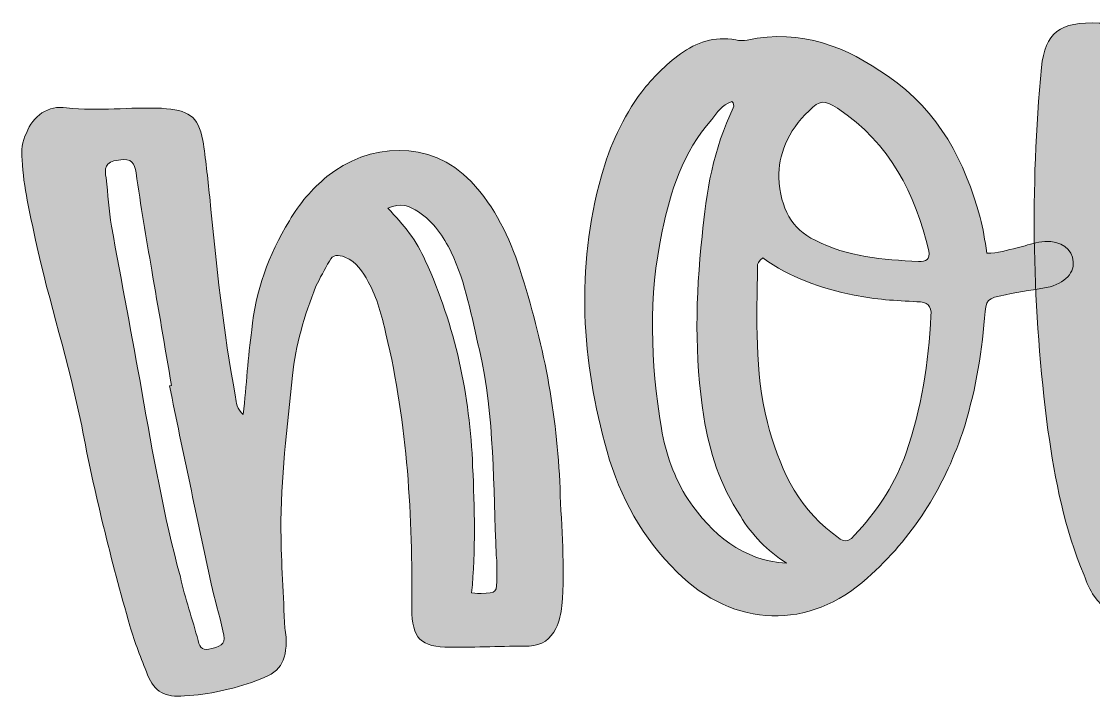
# Model space of a CAD drawing. Header units: inches. Extents: x 34 to 466, y -443 to -56.
# Drawn here: x 34.5 to 247.6, y -190.9 to -56.3 of the extents above; entities that cross this region are included whole.
import ezdxf

# ---------------------------------------------------------------- set-up
doc = ezdxf.new("R2010")
doc.units = ezdxf.units.IN
doc.header["$MEASUREMENT"] = 0
doc.layers.add('Layer 1', color=7, linetype='Continuous')

# ---------------------------------------------------------------- blocks, each defined once
blk = doc.blocks.new('block 4')
at = {"layer": 'Layer 1', "true_color": 0xca0c32}
h = blk.add_hatch(color=242, dxfattribs=at)
h.dxf.hatch_style = 2
edge = h.paths.add_edge_path()
edge.add_spline(control_points=[(80.26, -117.71), (81.05, -110.04), (83.53, -102.85), (87.76, -95.99), (89.68, -92.58), (92.29, -89.64), (95.19, -87.22), (103.36, -80.57), (115.71, -79.6), (123.89, -88.21), (128.68, -93.35), (131.5, -99.27), (133.55, -105.64), (138.22, -119.96), (141, -134.49), (141.56, -149.24), (141.8, -157.08), (142.6, -164.86), (141.92, -172.61), (141.71, -174.1), (141.51, -175.76), (140.73, -177.12), (139.67, -179.25), (137.97, -180.53), (135.4, -180.63), (130.24, -180.66), (124.93, -180.92), (119.74, -180.85), (113.83, -180.87), (112.11, -179.09), (112.07, -173.22), (112.23, -154.85), (111.28, -136.64), (106.95, -118.49), (106.1, -114.93), (105.24, -111.38), (103.42, -108.13), (102.35, -106.07), (101.11, -104.22), (98.79, -103.25), (97.52, -102.69), (96.32, -102.67), (95.71, -104.04), (94.74, -105.65), (93.8, -107.43), (93.03, -109.01), (90.69, -114.86), (89, -120.8), (88.33, -126.79), (87.31, -137.05), (85.99, -147.38), (86.07, -157.67), (86.11, -164.11), (86.57, -170.66), (86.83, -177.07), (86.92, -177.61), (87.03, -178.33), (87.11, -178.86), (87.18, -184.01), (85.98, -185.85), (81.06, -187.58), (76.5, -189.25), (71.84, -190.23), (66.87, -190.57), (63.01, -190.89), (60.94, -189.8), (59.56, -186.35), (58.2, -183.09), (57.05, -179.97), (56.05, -176.64), (52.27, -163.47), (48.98, -150.21), (46.45, -136.81), (43.91, -124.33), (39.99, -112.11), (37.24, -99.86), (36.22, -94.5), (34.83, -89.39), (34.61, -83.88), (34.47, -82.06), (34.53, -80.19), (35.46, -78.54), (36.68, -75.16), (39.81, -72.91), (43.46, -73.54), (49.81, -74.24), (56.07, -73.35), (62.3, -73.61), (67.73, -74.01), (69.54, -75.03), (70.53, -80.02), (71.1, -83.61), (71.5, -87.42), (71.9, -91.22), (73.21, -104.64), (74.57, -118.06), (77.05, -131.11), (77.23, -132.18), (77.24, -133.47), (78.58, -134.55), (79.19, -128.56), (79.52, -123.16), (80.26, -117.71)], knot_values=[0, 0, 0, 0, 1, 1, 1, 2, 2, 2, 3, 3, 3, 4, 4, 4, 5, 5, 5, 6, 6, 6, 7, 7, 7, 8, 8, 8, 9, 9, 9, 10, 10, 10, 11, 11, 11, 12, 12, 12, 13, 13, 13, 14, 14, 14, 15, 15, 15, 16, 16, 16, 17, 17, 17, 18, 18, 18, 19, 19, 19, 20, 20, 20, 21, 21, 21, 22, 22, 22, 23, 23, 23, 24, 24, 24, 25, 25, 25, 26, 26, 26, 27, 27, 27, 28, 28, 28, 29, 29, 29, 30, 30, 30, 31, 31, 31, 32, 32, 32, 33, 33, 33, 34, 34, 34, 34], degree=3, periodic=1)
edge = h.paths.add_edge_path()
edge.add_spline(control_points=[(64.3, -128.79), (62.99, -121.08), (61.67, -113.37), (60.38, -105.84), (59.27, -99.39), (58.17, -92.93), (57.26, -86.44), (56.96, -84.65), (56.55, -83.43), (53.76, -83.91), (50.94, -84.22), (50.99, -85.69), (51.31, -87.48), (51.68, -90.74), (51.82, -93.85), (52.39, -97.08), (54.35, -108.18), (56.48, -119.07), (58.41, -130), (60.58, -142.36), (62.78, -154.72), (66.06, -166.88), (67, -171.15), (68.49, -175.32), (69.6, -179.56), (69.89, -181.17), (70.71, -181.58), (72.32, -181.12), (74.65, -180.53), (75.14, -180.08), (74.53, -177.6), (73.8, -174.4), (72.89, -171.24), (72.19, -168.22), (69.38, -155.05), (66.55, -141.88), (63.92, -128.85), (63.92, -128.85), (64.11, -128.82), (64.3, -128.79)], knot_values=[0, 0, 0, 0, 1, 1, 1, 2, 2, 2, 3, 3, 3, 4, 4, 4, 5, 5, 5, 6, 6, 6, 7, 7, 7, 8, 8, 8, 9, 9, 9, 10, 10, 10, 11, 11, 11, 12, 12, 12, 13, 13, 13, 13], degree=3, periodic=1)
edge = h.paths.add_edge_path()
edge.add_spline(control_points=[(125.86, -170.2), (129, -170.01), (129, -170.01), (128.99, -166.72), (129.03, -165.43), (129.05, -163.96), (128.88, -162.52), (128.23, -148.86), (128.6, -135.09), (125.52, -121.71), (123.99, -115.11), (122.83, -108.47), (119.92, -102.22), (118.37, -99.1), (116.43, -96.22), (113.39, -94.21), (111.66, -93.14), (109.94, -92.25), (107.29, -93.5), (110.51, -96.76), (113.12, -100.1), (114.77, -103.93), (120.73, -116.95), (123.64, -130.72), (124.18, -144.94), (124.57, -153.13), (124.81, -161.53), (123.98, -170.06), (124.92, -170.13), (125.49, -170.24), (125.86, -170.2)], knot_values=[0, 0, 0, 0, 1, 1, 1, 2, 2, 2, 3, 3, 3, 4, 4, 4, 5, 5, 5, 6, 6, 6, 7, 7, 7, 8, 8, 8, 9, 9, 9, 10, 10, 10, 10], degree=3, periodic=1)
at = {"layer": 'Layer 1', "lineweight": 0}
for points, knots in [([(80.26, -117.71), (81.05, -110.04), (83.53, -102.85), (87.76, -95.99), (89.68, -92.58), (92.29, -89.64), (95.19, -87.22), (103.36, -80.57), (115.71, -79.6), (123.89, -88.21), (128.68, -93.35), (131.5, -99.27), (133.55, -105.64), (138.22, -119.96), (141, -134.49), (141.56, -149.24), (141.8, -157.08), (142.6, -164.86), (141.92, -172.61), (141.71, -174.1), (141.51, -175.76), (140.73, -177.12), (139.67, -179.25), (137.97, -180.53), (135.4, -180.63), (130.24, -180.66), (124.93, -180.92), (119.74, -180.85), (113.83, -180.87), (112.11, -179.09), (112.07, -173.22), (112.23, -154.85), (111.28, -136.64), (106.95, -118.49), (106.1, -114.93), (105.24, -111.38), (103.42, -108.13), (102.35, -106.07), (101.11, -104.22), (98.79, -103.25), (97.52, -102.69), (96.32, -102.67), (95.71, -104.04), (94.74, -105.65), (93.8, -107.43), (93.03, -109.01), (90.69, -114.86), (89, -120.8), (88.33, -126.79), (87.31, -137.05), (85.99, -147.38), (86.07, -157.67), (86.11, -164.11), (86.57, -170.66), (86.83, -177.07), (86.92, -177.61), (87.03, -178.33), (87.11, -178.86), (87.18, -184.01), (85.98, -185.85), (81.06, -187.58), (76.5, -189.25), (71.84, -190.23), (66.87, -190.57), (63.01, -190.89), (60.94, -189.8), (59.56, -186.35), (58.2, -183.09), (57.05, -179.97), (56.05, -176.64), (52.27, -163.47), (48.98, -150.21), (46.45, -136.81), (43.91, -124.33), (39.99, -112.11), (37.24, -99.86), (36.22, -94.5), (34.83, -89.39), (34.61, -83.88), (34.47, -82.06), (34.53, -80.19), (35.46, -78.54), (36.68, -75.16), (39.81, -72.91), (43.46, -73.54), (49.81, -74.24), (56.07, -73.35), (62.3, -73.61), (67.73, -74.01), (69.54, -75.03), (70.53, -80.02), (71.1, -83.61), (71.5, -87.42), (71.9, -91.22), (73.21, -104.64), (74.57, -118.06), (77.05, -131.11), (77.23, -132.18), (77.24, -133.47), (78.58, -134.55), (79.19, -128.56), (79.52, -123.16), (80.26, -117.71)], [0, 0, 0, 0, 1, 1, 1, 2, 2, 2, 3, 3, 3, 4, 4, 4, 5, 5, 5, 6, 6, 6, 7, 7, 7, 8, 8, 8, 9, 9, 9, 10, 10, 10, 11, 11, 11, 12, 12, 12, 13, 13, 13, 14, 14, 14, 15, 15, 15, 16, 16, 16, 17, 17, 17, 18, 18, 18, 19, 19, 19, 20, 20, 20, 21, 21, 21, 22, 22, 22, 23, 23, 23, 24, 24, 24, 25, 25, 25, 26, 26, 26, 27, 27, 27, 28, 28, 28, 29, 29, 29, 30, 30, 30, 31, 31, 31, 32, 32, 32, 33, 33, 33, 34, 34, 34, 34]), ([(64.3, -128.79), (62.99, -121.08), (61.67, -113.37), (60.38, -105.84), (59.27, -99.39), (58.17, -92.93), (57.26, -86.44), (56.96, -84.65), (56.55, -83.43), (53.76, -83.91), (50.94, -84.22), (50.99, -85.69), (51.31, -87.48), (51.68, -90.74), (51.82, -93.85), (52.39, -97.08), (54.35, -108.18), (56.48, -119.07), (58.41, -130), (60.58, -142.36), (62.78, -154.72), (66.06, -166.88), (67, -171.15), (68.49, -175.32), (69.6, -179.56), (69.89, -181.17), (70.71, -181.58), (72.32, -181.12), (74.65, -180.53), (75.14, -180.08), (74.53, -177.6), (73.8, -174.4), (72.89, -171.24), (72.19, -168.22), (69.38, -155.05), (66.55, -141.88), (63.92, -128.85), (63.92, -128.85), (64.11, -128.82), (64.3, -128.79)], [0, 0, 0, 0, 1, 1, 1, 2, 2, 2, 3, 3, 3, 4, 4, 4, 5, 5, 5, 6, 6, 6, 7, 7, 7, 8, 8, 8, 9, 9, 9, 10, 10, 10, 11, 11, 11, 12, 12, 12, 13, 13, 13, 13]), ([(125.86, -170.2), (129, -170.01), (129, -170.01), (128.99, -166.72), (129.03, -165.43), (129.05, -163.96), (128.88, -162.52), (128.23, -148.86), (128.6, -135.09), (125.52, -121.71), (123.99, -115.11), (122.83, -108.47), (119.92, -102.22), (118.37, -99.1), (116.43, -96.22), (113.39, -94.21), (111.66, -93.14), (109.94, -92.25), (107.29, -93.5), (110.51, -96.76), (113.12, -100.1), (114.77, -103.93), (120.73, -116.95), (123.64, -130.72), (124.18, -144.94), (124.57, -153.13), (124.81, -161.53), (123.98, -170.06), (124.92, -170.13), (125.49, -170.24), (125.86, -170.2)], [0, 0, 0, 0, 1, 1, 1, 2, 2, 2, 3, 3, 3, 4, 4, 4, 5, 5, 5, 6, 6, 6, 7, 7, 7, 8, 8, 8, 9, 9, 9, 10, 10, 10, 10])]:
    blk.add_open_spline(points, degree=3, knots=knots, dxfattribs=at)
blk = doc.blocks.new('block 5')
at = {"layer": 'Layer 1', "true_color": 0xca0c32}
h = blk.add_hatch(color=242, dxfattribs=at)
h.dxf.hatch_style = 2
edge = h.paths.add_edge_path()
edge.add_spline(control_points=[(232.46, -101.39), (233.82, -101), (235.19, -100.62), (236.74, -100.23), (240.07, -99.64), (242.82, -100.89), (243.42, -103.25), (244.22, -105.79), (242.48, -108.17), (239, -109.12), (236.09, -109.7), (233.19, -110.1), (230.1, -110.71), (226.44, -111.51), (226.24, -111.52), (225.95, -115.35), (225.35, -123), (224, -130.67), (221.56, -138.2), (217.71, -149.41), (211.68, -159.05), (202.65, -167.12), (191.15, -177.47), (176.18, -177.18), (164.84, -165.91), (157.98, -159.17), (153.46, -151.01), (150.9, -141.93), (145.79, -123.78), (144.66, -105.6), (149.78, -87.06), (151.44, -81.07), (153.98, -75.55), (157.8, -70.31), (160, -67.57), (162.44, -65.01), (165.53, -62.77), (168.61, -60.54), (172.2, -59.19), (176.52, -60), (177.14, -60.14), (178.17, -60.26), (178.76, -60.04), (189.62, -57.72), (198.6, -61.49), (206.68, -67.18), (217.04, -74.25), (222.07, -84.33), (225.08, -95.35), (225.73, -97.52), (225.98, -99.88), (226.42, -102.42), (228.57, -102.55), (230.51, -101.79), (232.46, -101.39)], knot_values=[0, 0, 0, 0, 1, 1, 1, 2, 2, 2, 3, 3, 3, 4, 4, 4, 5, 5, 5, 6, 6, 6, 7, 7, 7, 8, 8, 8, 9, 9, 9, 10, 10, 10, 11, 11, 11, 12, 12, 12, 13, 13, 13, 14, 14, 14, 15, 15, 15, 16, 16, 16, 17, 17, 17, 18, 18, 18, 18], degree=3, periodic=1)
edge = h.paths.add_edge_path()
edge.add_spline(control_points=[(177.41, -154.74), (173.43, -148.63), (171.23, -142.05), (170.13, -135.02), (168.27, -122.94), (168.5, -111.06), (169.8, -99.12), (170.54, -90.31), (172.1, -81.62), (175.99, -73.53), (176.17, -73.15), (176.13, -72.61), (175.71, -72.27), (173.73, -72.95), (172.83, -74.47), (171.72, -75.82), (165.96, -82.43), (163.57, -90.1), (161.84, -98.08), (159.13, -111.07), (159.5, -124.19), (161.73, -137.33), (162.53, -142.37), (164.26, -147.15), (167.04, -151.5), (171.73, -158.43), (177.86, -163.61), (186.6, -164.16), (182.74, -161.66), (179.74, -158.59), (177.41, -154.74)], knot_values=[0, 0, 0, 0, 1, 1, 1, 2, 2, 2, 3, 3, 3, 4, 4, 4, 5, 5, 5, 6, 6, 6, 7, 7, 7, 8, 8, 8, 9, 9, 9, 10, 10, 10, 10], degree=3, periodic=1)
edge = h.paths.add_edge_path()
edge.add_spline(control_points=[(180.81, -105.11), (180.68, -115.51), (180.22, -125.93), (182.78, -136.15), (185.02, -144.58), (188.36, -152.56), (195.72, -158.17), (198.25, -160.23), (198.62, -160.39), (200.91, -157.73), (204.97, -153.17), (208.32, -148.12), (210.36, -142.21), (213.42, -133.36), (214.84, -124.22), (215.31, -114.92), (215.43, -112.73), (214.64, -112.21), (212.5, -112.1), (208.42, -111.88), (204.15, -111.69), (200.03, -110.79), (193.37, -109.46), (187.21, -107.26), (181.88, -103.4), (180.94, -104.01), (180.78, -104.57), (180.81, -105.11)], knot_values=[0, 0, 0, 0, 1, 1, 1, 2, 2, 2, 3, 3, 3, 4, 4, 4, 5, 5, 5, 6, 6, 6, 7, 7, 7, 8, 8, 8, 9, 9, 9, 9], degree=3, periodic=1)
edge = h.paths.add_edge_path()
edge.add_spline(control_points=[(192.26, -99.89), (198.72, -103.19), (205.76, -103.78), (212.8, -104.08), (214.37, -104.21), (215.13, -103.64), (214.88, -102.01), (212.16, -90.64), (207.27, -80.59), (196.7, -73.62), (194, -71.93), (193.19, -71.97), (191.1, -74.09), (186.69, -78.15), (185, -83.17), (185.05, -87.36), (185.42, -93.71), (187.63, -97.59), (192.26, -99.89)], knot_values=[0, 0, 0, 0, 1, 1, 1, 2, 2, 2, 3, 3, 3, 4, 4, 4, 5, 5, 5, 6, 6, 6, 6], degree=3, periodic=1)
at = {"layer": 'Layer 1', "lineweight": 0}
for points, knots in [([(232.46, -101.39), (233.82, -101), (235.19, -100.62), (236.74, -100.23), (240.07, -99.64), (242.82, -100.89), (243.42, -103.25), (244.22, -105.79), (242.48, -108.17), (239, -109.12), (236.09, -109.7), (233.19, -110.1), (230.1, -110.71), (226.44, -111.51), (226.24, -111.52), (225.95, -115.35), (225.35, -123), (224, -130.67), (221.56, -138.2), (217.71, -149.41), (211.68, -159.05), (202.65, -167.12), (191.15, -177.47), (176.18, -177.18), (164.84, -165.91), (157.98, -159.17), (153.46, -151.01), (150.9, -141.93), (145.79, -123.78), (144.66, -105.6), (149.78, -87.06), (151.44, -81.07), (153.98, -75.55), (157.8, -70.31), (160, -67.57), (162.44, -65.01), (165.53, -62.77), (168.61, -60.54), (172.2, -59.19), (176.52, -60), (177.14, -60.14), (178.17, -60.26), (178.76, -60.04), (189.62, -57.72), (198.6, -61.49), (206.68, -67.18), (217.04, -74.25), (222.07, -84.33), (225.08, -95.35), (225.73, -97.52), (225.98, -99.88), (226.42, -102.42), (228.57, -102.55), (230.51, -101.79), (232.46, -101.39)], [0, 0, 0, 0, 1, 1, 1, 2, 2, 2, 3, 3, 3, 4, 4, 4, 5, 5, 5, 6, 6, 6, 7, 7, 7, 8, 8, 8, 9, 9, 9, 10, 10, 10, 11, 11, 11, 12, 12, 12, 13, 13, 13, 14, 14, 14, 15, 15, 15, 16, 16, 16, 17, 17, 17, 18, 18, 18, 18]), ([(177.41, -154.74), (173.43, -148.63), (171.23, -142.05), (170.13, -135.02), (168.27, -122.94), (168.5, -111.06), (169.8, -99.12), (170.54, -90.31), (172.1, -81.62), (175.99, -73.53), (176.17, -73.15), (176.13, -72.61), (175.71, -72.27), (173.73, -72.95), (172.83, -74.47), (171.72, -75.82), (165.96, -82.43), (163.57, -90.1), (161.84, -98.08), (159.13, -111.07), (159.5, -124.19), (161.73, -137.33), (162.53, -142.37), (164.26, -147.15), (167.04, -151.5), (171.73, -158.43), (177.86, -163.61), (186.6, -164.16), (182.74, -161.66), (179.74, -158.59), (177.41, -154.74)], [0, 0, 0, 0, 1, 1, 1, 2, 2, 2, 3, 3, 3, 4, 4, 4, 5, 5, 5, 6, 6, 6, 7, 7, 7, 8, 8, 8, 9, 9, 9, 10, 10, 10, 10]), ([(192.26, -99.89), (198.72, -103.19), (205.76, -103.78), (212.8, -104.08), (214.37, -104.21), (215.13, -103.64), (214.88, -102.01), (212.16, -90.64), (207.27, -80.59), (196.7, -73.62), (194, -71.93), (193.19, -71.97), (191.1, -74.09), (186.69, -78.15), (185, -83.17), (185.05, -87.36), (185.42, -93.71), (187.63, -97.59), (192.26, -99.89)], [0, 0, 0, 0, 1, 1, 1, 2, 2, 2, 3, 3, 3, 4, 4, 4, 5, 5, 5, 6, 6, 6, 6]), ([(180.81, -105.11), (180.68, -115.51), (180.22, -125.93), (182.78, -136.15), (185.02, -144.58), (188.36, -152.56), (195.72, -158.17), (198.25, -160.23), (198.62, -160.39), (200.91, -157.73), (204.97, -153.17), (208.32, -148.12), (210.36, -142.21), (213.42, -133.36), (214.84, -124.22), (215.31, -114.92), (215.43, -112.73), (214.64, -112.21), (212.5, -112.1), (208.42, -111.88), (204.15, -111.69), (200.03, -110.79), (193.37, -109.46), (187.21, -107.26), (181.88, -103.4), (180.94, -104.01), (180.78, -104.57), (180.81, -105.11)], [0, 0, 0, 0, 1, 1, 1, 2, 2, 2, 3, 3, 3, 4, 4, 4, 5, 5, 5, 6, 6, 6, 7, 7, 7, 8, 8, 8, 9, 9, 9, 9])]:
    blk.add_open_spline(points, degree=3, knots=knots, dxfattribs=at)
blk = doc.blocks.new('block 6')
at = {"layer": 'Layer 1', "true_color": 0xca0c32}
h = blk.add_hatch(color=242, dxfattribs=at)
h.dxf.hatch_style = 2
edge = h.paths.add_edge_path()
edge.add_spline(control_points=[(271.6, -109.21), (274.1, -99.62), (277.23, -90.21), (282.63, -81.62), (285.12, -77.87), (288.22, -74.68), (292.5, -72.83), (302.7, -68.45), (314.08, -72.13), (319.11, -81.36), (321.44, -85.87), (322.33, -90.67), (323.01, -95.63), (323.15, -96.55), (323.29, -97.47), (323.22, -98.56), (325.01, -98.31), (324.7, -97.01), (325.15, -96.13), (327.29, -90.44), (329.64, -84.95), (332.43, -79.49), (335.21, -74.21), (338.79, -69.36), (343.94, -65.76), (352.13, -59.83), (361.36, -60.48), (368.8, -67.45), (372.13, -70.71), (374.56, -74.63), (375.71, -78.96), (378.8, -89.54), (378.95, -100.36), (378.52, -111.11), (377.88, -123.67), (376.23, -136.3), (373.85, -148.84), (372.6, -154.92), (371.91, -161.07), (371.03, -167.19), (370.93, -168.1), (370.83, -169), (370.56, -169.7), (369.24, -178.17), (368.45, -178.6), (360.21, -178.1), (357.84, -177.86), (355.63, -177.82), (353.43, -177.79), (346.64, -177.68), (344.79, -175.71), (345.2, -168.99), (346.16, -155.93), (346.76, -142.83), (346.74, -129.69), (346.87, -117.1), (347.18, -104.53), (345.63, -91.99), (345.1, -88.84), (344.56, -85.69), (342.61, -82.62), (340.93, -83.58), (340.42, -85), (339.73, -86.23), (332.9, -99.75), (327.09, -113.76), (325.3, -129.14), (324.17, -140.36), (321.9, -151.7), (319.34, -162.83), (318.83, -164.99), (318.7, -167.17), (318.36, -169.51), (317.99, -172.41), (316.83, -173.43), (313.88, -173.61), (310.38, -173.77), (306.93, -173.22), (303.51, -171.78), (300.82, -170.56), (298.11, -169.34), (295.4, -168.14), (291.79, -166.54), (290.92, -164.87), (291.05, -161.23), (291.37, -157.6), (291.69, -154.16), (292.01, -150.53), (293.35, -134.38), (294.38, -118.22), (293.62, -101.99), (293.37, -98.34), (292.51, -95.04), (291.84, -91.55), (291.49, -90.27), (291.35, -88.62), (289.4, -87.83), (287.75, -89.6), (286.69, -91.93), (285.44, -94.26), (281.26, -102.69), (279.49, -111.75), (277.55, -120.61), (275.38, -131.12), (274.05, -141.64), (274.02, -152.19), (274.14, -155.47), (273.88, -158.74), (273.45, -161.82), (273.01, -165.09), (271.12, -167.42), (268.53, -169.01), (264.27, -171.31), (259.86, -173.08), (254.92, -173.8), (251.63, -174.33), (249.44, -173.25), (247.78, -170.71), (246.86, -169.44), (246.3, -167.99), (245.74, -166.54), (241.82, -157.28), (240.02, -147.67), (238.57, -137.68), (235.44, -113.71), (234.97, -89.7), (237.28, -65.48), (238, -58.56), (240.83, -56.33), (248.75, -56.66), (253.83, -56.83), (258.91, -58.12), (263.96, -59.45), (268.21, -60.77), (270.58, -64.08), (270.31, -68.26), (270.01, -74.62), (269.31, -80.98), (268.62, -87.34), (267.27, -99.32), (267.5, -111.33), (267.52, -123.16), (267.51, -123.7), (267.7, -124.25), (268.06, -125.89), (269.3, -119.54), (270.15, -114.28), (271.6, -109.21)], knot_values=[0, 0, 0, 0, 1, 1, 1, 2, 2, 2, 3, 3, 3, 4, 4, 4, 5, 5, 5, 6, 6, 6, 7, 7, 7, 8, 8, 8, 9, 9, 9, 10, 10, 10, 11, 11, 11, 12, 12, 12, 13, 13, 13, 14, 14, 14, 15, 15, 15, 16, 16, 16, 17, 17, 17, 18, 18, 18, 19, 19, 19, 20, 20, 20, 21, 21, 21, 22, 22, 22, 23, 23, 23, 24, 24, 24, 25, 25, 25, 26, 26, 26, 27, 27, 27, 28, 28, 28, 29, 29, 29, 30, 30, 30, 31, 31, 31, 32, 32, 32, 33, 33, 33, 34, 34, 34, 35, 35, 35, 36, 36, 36, 37, 37, 37, 38, 38, 38, 39, 39, 39, 40, 40, 40, 41, 41, 41, 42, 42, 42, 43, 43, 43, 44, 44, 44, 45, 45, 45, 46, 46, 46, 47, 47, 47, 48, 48, 48, 49, 49, 49, 49], degree=3, periodic=1)
edge = h.paths.add_edge_path()
edge.add_spline(control_points=[(256.18, -80.13), (256.2, -76.86), (256.41, -73.4), (256.82, -70.13), (256.83, -68.67), (256.43, -67.94), (254.82, -67.94), (250.6, -67.75), (250.6, -67.76), (250.4, -70.85), (250.2, -72.12), (250, -73.39), (250, -74.67), (248.44, -97.04), (249.37, -119.41), (252, -141.78), (252.75, -148.88), (254.24, -155.79), (256.62, -162.34), (256.8, -163.26), (256.98, -164.71), (258.27, -164.17), (259.38, -164), (260.67, -163.46), (260.87, -162.19), (260.88, -161.64), (260.7, -160.92), (260.52, -160.19), (256.41, -140.33), (254.68, -120.32), (255.13, -100.13), (255.54, -93.41), (255.76, -86.86), (256.18, -80.13)], knot_values=[0, 0, 0, 0, 1, 1, 1, 2, 2, 2, 3, 3, 3, 4, 4, 4, 5, 5, 5, 6, 6, 6, 7, 7, 7, 8, 8, 8, 9, 9, 9, 10, 10, 10, 11, 11, 11, 11], degree=3, periodic=1)
edge = h.paths.add_edge_path()
edge.add_spline(control_points=[(308.62, -155.1), (311.09, -140.3), (312.14, -125.24), (312.17, -110.12), (312.2, -102.29), (311.04, -94.94), (307.62, -87.85), (306.54, -85.61), (305.05, -83.54), (302.93, -81.98), (302.16, -81.4), (301.17, -81.18), (300.34, -81.87), (299.52, -82.38), (300.29, -83.14), (300.46, -83.7), (302.58, -90.16), (303.85, -96.59), (304.33, -103.17), (305.09, -116.13), (305.22, -129.25), (304.78, -142.16), (304.7, -147.62), (304.6, -153.26), (303.04, -158.65), (302.79, -160.09), (302.93, -161.01), (304.58, -161.45), (305.49, -161.68), (306.38, -162.45), (307.69, -162.16), (308.55, -160.02), (308.13, -157.44), (308.62, -155.1)], knot_values=[0, 0, 0, 0, 1, 1, 1, 2, 2, 2, 3, 3, 3, 4, 4, 4, 5, 5, 5, 6, 6, 6, 7, 7, 7, 8, 8, 8, 9, 9, 9, 10, 10, 10, 11, 11, 11, 11], degree=3, periodic=1)
edge = h.paths.add_edge_path()
edge.add_spline(control_points=[(357.35, -92.11), (360.19, -108.63), (359.88, -125.05), (358.09, -141.51), (357.27, -149.84), (355.88, -158.29), (354.7, -166.58), (354.58, -167.85), (353.69, -169.41), (356.06, -169.82), (359.34, -170.33), (360.5, -169.9), (361.09, -167.77), (361.68, -165.64), (362.1, -163.48), (362.3, -161.49), (364.42, -144.71), (366.18, -127.88), (367.54, -111.02), (368.23, -102.5), (366.91, -94.31), (364.3, -86.19), (363.4, -83.18), (361.87, -80.29), (359.48, -77.87), (357.47, -75.68), (354.79, -73.97), (350.14, -74.11), (355.1, -79.84), (356.33, -85.98), (357.35, -92.11)], knot_values=[0, 0, 0, 0, 1, 1, 1, 2, 2, 2, 3, 3, 3, 4, 4, 4, 5, 5, 5, 6, 6, 6, 7, 7, 7, 8, 8, 8, 9, 9, 9, 10, 10, 10, 10], degree=3, periodic=1)
at = {"layer": 'Layer 1', "lineweight": 0}
for points, knots in [([(271.6, -109.21), (274.1, -99.62), (277.23, -90.21), (282.63, -81.62), (285.12, -77.87), (288.22, -74.68), (292.5, -72.83), (302.7, -68.45), (314.08, -72.13), (319.11, -81.36), (321.44, -85.87), (322.33, -90.67), (323.01, -95.63), (323.15, -96.55), (323.29, -97.47), (323.22, -98.56), (325.01, -98.31), (324.7, -97.01), (325.15, -96.13), (327.29, -90.44), (329.64, -84.95), (332.43, -79.49), (335.21, -74.21), (338.79, -69.36), (343.94, -65.76), (352.13, -59.83), (361.36, -60.48), (368.8, -67.45), (372.13, -70.71), (374.56, -74.63), (375.71, -78.96), (378.8, -89.54), (378.95, -100.36), (378.52, -111.11), (377.88, -123.67), (376.23, -136.3), (373.85, -148.84), (372.6, -154.92), (371.91, -161.07), (371.03, -167.19), (370.93, -168.1), (370.83, -169), (370.56, -169.7), (369.24, -178.17), (368.45, -178.6), (360.21, -178.1), (357.84, -177.86), (355.63, -177.82), (353.43, -177.79), (346.64, -177.68), (344.79, -175.71), (345.2, -168.99), (346.16, -155.93), (346.76, -142.83), (346.74, -129.69), (346.87, -117.1), (347.18, -104.53), (345.63, -91.99), (345.1, -88.84), (344.56, -85.69), (342.61, -82.62), (340.93, -83.58), (340.42, -85), (339.73, -86.23), (332.9, -99.75), (327.09, -113.76), (325.3, -129.14), (324.17, -140.36), (321.9, -151.7), (319.34, -162.83), (318.83, -164.99), (318.7, -167.17), (318.36, -169.51), (317.99, -172.41), (316.83, -173.43), (313.88, -173.61), (310.38, -173.77), (306.93, -173.22), (303.51, -171.78), (300.82, -170.56), (298.11, -169.34), (295.4, -168.14), (291.79, -166.54), (290.92, -164.87), (291.05, -161.23), (291.37, -157.6), (291.69, -154.16), (292.01, -150.53), (293.35, -134.38), (294.38, -118.22), (293.62, -101.99), (293.37, -98.34), (292.51, -95.04), (291.84, -91.55), (291.49, -90.27), (291.35, -88.62), (289.4, -87.83), (287.75, -89.6), (286.69, -91.93), (285.44, -94.26), (281.26, -102.69), (279.49, -111.75), (277.55, -120.61), (275.38, -131.12), (274.05, -141.64), (274.02, -152.19), (274.14, -155.47), (273.88, -158.74), (273.45, -161.82), (273.01, -165.09), (271.12, -167.42), (268.53, -169.01), (264.27, -171.31), (259.86, -173.08), (254.92, -173.8), (251.63, -174.33), (249.44, -173.25), (247.78, -170.71), (246.86, -169.44), (246.3, -167.99), (245.74, -166.54), (241.82, -157.28), (240.02, -147.67), (238.57, -137.68), (235.44, -113.71), (234.97, -89.7), (237.28, -65.48), (238, -58.56), (240.83, -56.33), (248.75, -56.66), (253.83, -56.83), (258.91, -58.12), (263.96, -59.45), (268.21, -60.77), (270.58, -64.08), (270.31, -68.26), (270.01, -74.62), (269.31, -80.98), (268.62, -87.34), (267.27, -99.32), (267.5, -111.33), (267.52, -123.16), (267.51, -123.7), (267.7, -124.25), (268.06, -125.89), (269.3, -119.54), (270.15, -114.28), (271.6, -109.21)], [0, 0, 0, 0, 1, 1, 1, 2, 2, 2, 3, 3, 3, 4, 4, 4, 5, 5, 5, 6, 6, 6, 7, 7, 7, 8, 8, 8, 9, 9, 9, 10, 10, 10, 11, 11, 11, 12, 12, 12, 13, 13, 13, 14, 14, 14, 15, 15, 15, 16, 16, 16, 17, 17, 17, 18, 18, 18, 19, 19, 19, 20, 20, 20, 21, 21, 21, 22, 22, 22, 23, 23, 23, 24, 24, 24, 25, 25, 25, 26, 26, 26, 27, 27, 27, 28, 28, 28, 29, 29, 29, 30, 30, 30, 31, 31, 31, 32, 32, 32, 33, 33, 33, 34, 34, 34, 35, 35, 35, 36, 36, 36, 37, 37, 37, 38, 38, 38, 39, 39, 39, 40, 40, 40, 41, 41, 41, 42, 42, 42, 43, 43, 43, 44, 44, 44, 45, 45, 45, 46, 46, 46, 47, 47, 47, 48, 48, 48, 49, 49, 49, 49]), ([(256.18, -80.13), (256.2, -76.86), (256.41, -73.4), (256.82, -70.13), (256.83, -68.67), (256.43, -67.94), (254.82, -67.94), (250.6, -67.75), (250.6, -67.76), (250.4, -70.85), (250.2, -72.12), (250, -73.39), (250, -74.67), (248.44, -97.04), (249.37, -119.41), (252, -141.78), (252.75, -148.88), (254.24, -155.79), (256.62, -162.34), (256.8, -163.26), (256.98, -164.71), (258.27, -164.17), (259.38, -164), (260.67, -163.46), (260.87, -162.19), (260.88, -161.64), (260.7, -160.92), (260.52, -160.19), (256.41, -140.33), (254.68, -120.32), (255.13, -100.13), (255.54, -93.41), (255.76, -86.86), (256.18, -80.13)], [0, 0, 0, 0, 1, 1, 1, 2, 2, 2, 3, 3, 3, 4, 4, 4, 5, 5, 5, 6, 6, 6, 7, 7, 7, 8, 8, 8, 9, 9, 9, 10, 10, 10, 11, 11, 11, 11]), ([(357.35, -92.11), (360.19, -108.63), (359.88, -125.05), (358.09, -141.51), (357.27, -149.84), (355.88, -158.29), (354.7, -166.58), (354.58, -167.85), (353.69, -169.41), (356.06, -169.82), (359.34, -170.33), (360.5, -169.9), (361.09, -167.77), (361.68, -165.64), (362.1, -163.48), (362.3, -161.49), (364.42, -144.71), (366.18, -127.88), (367.54, -111.02), (368.23, -102.5), (366.91, -94.31), (364.3, -86.19), (363.4, -83.18), (361.87, -80.29), (359.48, -77.87), (357.47, -75.68), (354.79, -73.97), (350.14, -74.11), (355.1, -79.84), (356.33, -85.98), (357.35, -92.11)], [0, 0, 0, 0, 1, 1, 1, 2, 2, 2, 3, 3, 3, 4, 4, 4, 5, 5, 5, 6, 6, 6, 7, 7, 7, 8, 8, 8, 9, 9, 9, 10, 10, 10, 10]), ([(308.62, -155.1), (311.09, -140.3), (312.14, -125.24), (312.17, -110.12), (312.2, -102.29), (311.04, -94.94), (307.62, -87.85), (306.54, -85.61), (305.05, -83.54), (302.93, -81.98), (302.16, -81.4), (301.17, -81.18), (300.34, -81.87), (299.52, -82.38), (300.29, -83.14), (300.46, -83.7), (302.58, -90.16), (303.85, -96.59), (304.33, -103.17), (305.09, -116.13), (305.22, -129.25), (304.78, -142.16), (304.7, -147.62), (304.6, -153.26), (303.04, -158.65), (302.79, -160.09), (302.93, -161.01), (304.58, -161.45), (305.49, -161.68), (306.38, -162.45), (307.69, -162.16), (308.55, -160.02), (308.13, -157.44), (308.62, -155.1)], [0, 0, 0, 0, 1, 1, 1, 2, 2, 2, 3, 3, 3, 4, 4, 4, 5, 5, 5, 6, 6, 6, 7, 7, 7, 8, 8, 8, 9, 9, 9, 10, 10, 10, 11, 11, 11, 11])]:
    blk.add_open_spline(points, degree=3, knots=knots, dxfattribs=at)
blk = doc.blocks.new('block 3')
at = {"layer": 'Layer 1'}
for name in ['block 6', 'block 5', 'block 4']:
    blk.add_blockref(name, (0, 0), dxfattribs=at)
blk = doc.blocks.new('block 2')
at = {"layer": 'Layer 1'}
blk.add_blockref('block 3', (0, 0), dxfattribs=at)

msp = doc.modelspace()

# ---------------------------------------------------------------- block references
at = {"layer": 'Layer 1'}
msp.add_blockref('block 2', (0, 0), dxfattribs=at)

doc.saveas('drawing.dxf')
